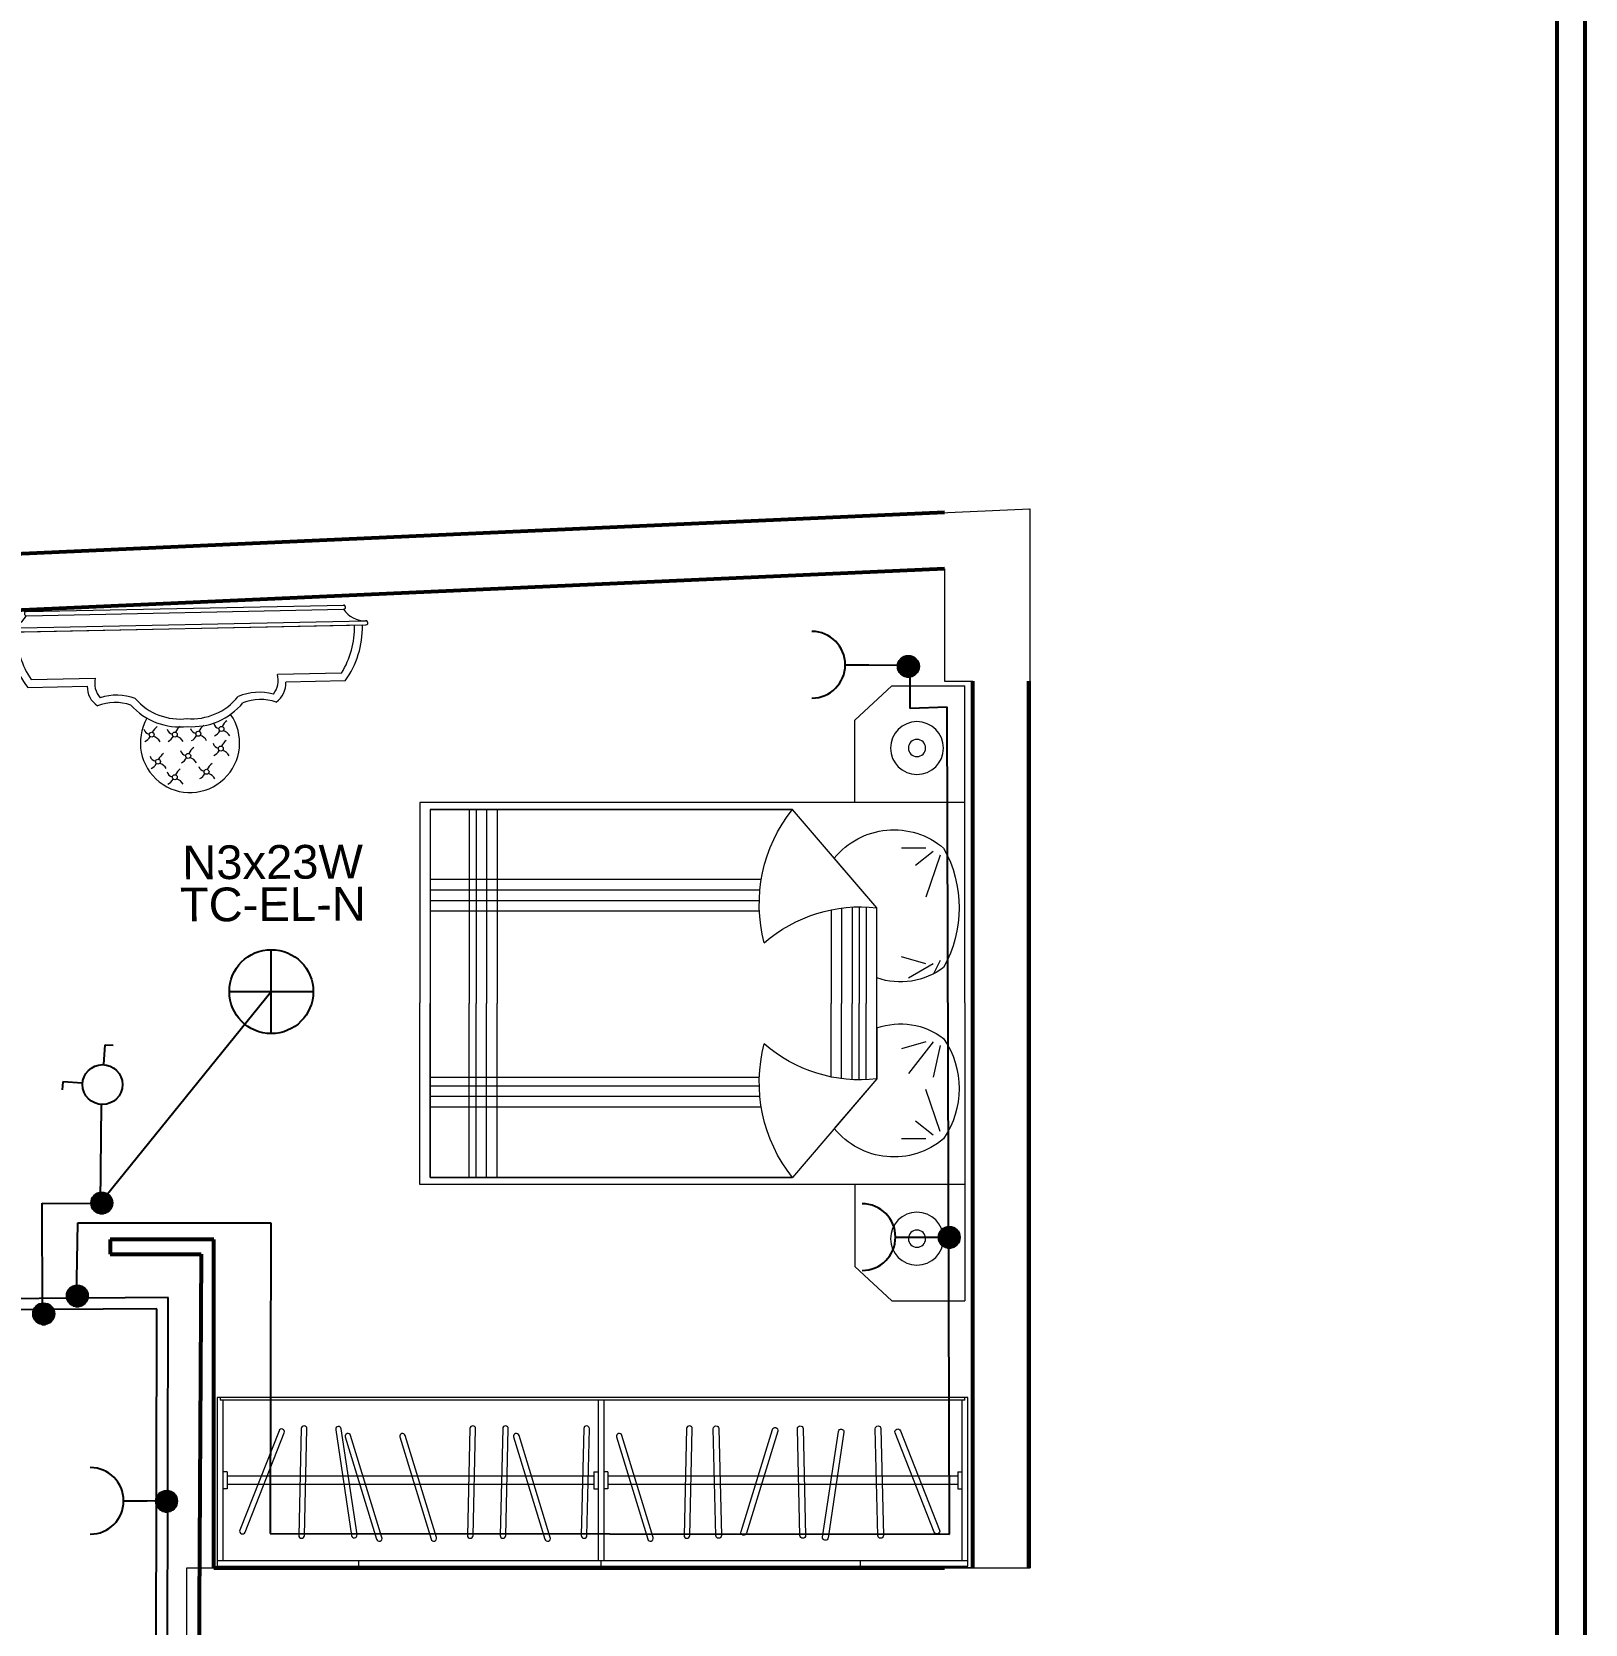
# Model space of a CAD drawing. Header units: millimetres. Extents: x -1335 to 33749, y 2338 to 5277.
# Drawn here: x 14688 to 15240, y 4144 to 4710 of the extents above; entities that cross this region are included whole.
import ezdxf
from ezdxf.enums import TextEntityAlignment as Align

# ---------------------------------------------------------------- set-up
doc = ezdxf.new("R2010")
doc.units = ezdxf.units.MM
for name, color, linetype, lineweight in [('DUVAR', 7, 'Continuous', 53), ('Linye-23', 220, 'Continuous', 25), ('tefrişler', 134, 'Continuous', 9), ('YALıTıM', 7, 'Continuous', 18), ('YESIL', 74, 'Continuous', 18)]:
    doc.layers.add(name, color=color, linetype=linetype, lineweight=lineweight)
doc.layers.add('LAMBA YAZI', color=51, linetype='Continuous')
doc.styles.add('LAMBA', font='arial.ttf', dxfattribs={"height": 12})

# ---------------------------------------------------------------- blocks, each defined once
blk = doc.blocks.new('ASJ')
at = {"layer": 'tefrişler'}
for p, q in [((7322.12, 5737.46), (7335.29, 5749.69)), ((7335.29, 5749.69), (7361.18, 5749.69)), ((7361.18, 5643.72), (7361.18, 5749.69)), ((7322.12, 5708.23), (7322.12, 5737.46)), ((7361.18, 5708.23), (7167.46, 5708.23)), ((7167.46, 5708.23), (7167.46, 5643.72)), ((7171.21, 5705.73), (7299.94, 5705.73)), ((7299.94, 5705.73), (7171.21, 5705.73)), ((7171.21, 5574.92), (7171.21, 5705.73)), ((7171.21, 5705.73), (7171.21, 5643.96)), ((7184.96, 5705.73), (7184.96, 5643.96)), ((7187.45, 5705.73), (7187.45, 5643.96)), ((7191.2, 5705.73), (7191.2, 5643.96)), ((7194.95, 5705.73), (7194.95, 5643.96)), ((7329.93, 5670.76), (7299.94, 5705.73)), ((7347.43, 5691.99), (7338.68, 5691.99)), ((7349.93, 5690.74), (7343.68, 5685.75)), ((7352.43, 5689.49), (7347.43, 5674.51)), ((7329.93, 5670.76), (7314.83, 5688.37)), ((7288.88, 5680.75), (7171.21, 5680.75)), ((7288.4, 5677), (7171.21, 5677)), ((7288.18, 5673.26), (7171.21, 5673.26)), ((7288.18, 5670.25), (7171.21, 5670.25)), ((7313.68, 5670.04), (7313.68, 5643.96)), ((7317.43, 5670.66), (7317.43, 5643.96)), ((7321.18, 5671.01), (7321.18, 5643.96)), ((7323.68, 5671.09), (7323.68, 5643.96)), ((7326.18, 5671.05), (7326.18, 5643.96)), ((7329.93, 5670.76), (7329.93, 5643.96)), ((7329.93, 5652.59), (7329.93, 5670.76)), ((7349.93, 5657.59), (7341.18, 5668.83)), ((7352.43, 5658.84), (7349.93, 5670.08)), ((7347.43, 5657.59), (7338.68, 5660.09)), ((7167.46, 5572.42), (7167.46, 5643.72)), ((7171.21, 5574.92), (7171.21, 5643.96)), ((7184.96, 5574.92), (7184.96, 5643.96)), ((7187.45, 5574.92), (7187.45, 5643.96)), ((7191.2, 5574.92), (7191.2, 5643.96)), ((7194.95, 5574.92), (7194.95, 5643.96)), ((7313.68, 5610.62), (7313.68, 5643.96)), ((7317.43, 5609.99), (7317.43, 5643.96)), ((7321.18, 5609.64), (7321.18, 5643.96)), ((7323.68, 5609.56), (7323.68, 5643.96)), ((7326.18, 5609.61), (7326.18, 5643.96)), ((7329.93, 5643.96), (7329.93, 5609.89)), ((7361.18, 5643.72), (7361.18, 5530.96)), ((7329.93, 5634.85), (7329.93, 5609.89)), ((7349.93, 5629.85), (7341.18, 5634.87)), ((7352.43, 5628.6), (7349.93, 5633.62)), ((7347.43, 5629.85), (7338.68, 5627.35)), ((7288.23, 5611.14), (7171.21, 5611.14)), ((7288.18, 5607.4), (7171.21, 5607.4)), ((7329.93, 5609.89), (7299.94, 5574.92)), ((7329.93, 5609.89), (7314.83, 5592.28)), ((7352.43, 5591.16), (7347.43, 5606.15)), ((7288.4, 5603.65), (7171.21, 5603.65)), ((7288.88, 5599.9), (7171.21, 5599.9)), ((7349.93, 5589.91), (7343.68, 5594.91)), ((7347.43, 5588.66), (7338.68, 5588.66)), ((7361.18, 5572.42), (7167.46, 5572.42)), ((7299.94, 5574.92), (7171.21, 5574.92)), ((7171.21, 5574.92), (7299.94, 5574.92)), ((7322.12, 5572.42), (7322.12, 5543.19)), ((7322.12, 5543.19), (7335.29, 5530.96)), ((7335.29, 5530.96), (7361.18, 5530.96))]:
    blk.add_line(p, q, dxfattribs=at)
for centre, radius in [((7344.23, 5727.54), 9.4), ((7344.23, 5727.54), 3.05), ((7344.23, 5553.11), 9.4), ((7344.23, 5553.11), 3.05)]:
    blk.add_circle(centre, radius, dxfattribs=at)
for centre, radius, start, end in [((7342.36, 5672.01), 54.2, 141.5224, 194.6848), ((7336.01, 5671.25), 27.24, 49.5781, 141.0673), ((7327.8, 5674.17), 31.42, 325.4341, 34.5659), ((7324.08, 5619.2), 51.89, 83.5301, 131.1562), ((7338.3, 5676.68), 25.5, 250.8425, 307.0909), ((7338.3, 5610.76), 25.5, 52.9091, 109.1575), ((7315.86, 5609.88), 43.36, 330.7029, 29.2971), ((7342.36, 5608.64), 54.2, 165.3152, 218.4776), ((7324.08, 5661.45), 51.89, 228.8438, 276.4699), ((7336.01, 5609.4), 27.24, 218.9327, 310.4219)]:
    blk.add_arc(centre, radius, start, end, dxfattribs=at)
blk = doc.blocks.new('aSDŞFJL')
at = {"layer": 'tefrişler'}
for p, q in [((66371.09, -97273.2), (66385.2, -97273.2)), ((66446.35, -97273.2), (66432.24, -97273.2)), ((66371.92, -97275.08), (66387.14, -97275.08)), ((66445.52, -97275.08), (66430.3, -97275.08)), ((66451.53, -97286.38), (66365.91, -97286.38)), ((66451.53, -97287.34), (66365.95, -97287.34)), ((66366.74, -97286.29), (66450.7, -97286.29)), ((66446.28, -97291.16), (66371.08, -97291.16)), ((66446.32, -97290.2), (66371.12, -97290.2))]:
    blk.add_line(p, q, dxfattribs=at)
for centre in [(66411.93, -97251.2), (66404.38, -97252.34), (66415.85, -97254.98), (66400.89, -97257.76), (66408.66, -97256.19), (66400.65, -97262.42), (66406.16, -97261.39), (66411.72, -97261.32), (66417.21, -97261.39)]:
    blk.add_circle(centre, 0.588, dxfattribs=at)
for centre, radius, start, end in [((66408.17, -97259.26), 11.76, 328.9395, 213.9516), ((66404.78, -97249.37), 2.67, 208.173, 252.3833), ((66407.15, -97253.2), 2.7, 114.4188, 151.3514), ((66412.34, -97248.23), 2.67, 208.173, 252.3833), ((66414.7, -97252.06), 2.7, 114.4188, 151.3514), ((66412.25, -97252.84), 1.52, 12.1914, 80.2895), ((66400.53, -97250.88), 4.22, 306.6412, 331.2281), ((66404.7, -97253.98), 1.52, 12.1914, 80.2895), ((66409.06, -97253.22), 2.67, 208.173, 252.3833), ((66411.42, -97257.05), 2.7, 114.4188, 151.3514), ((66408.08, -97249.74), 4.22, 306.6412, 331.2281), ((66416.26, -97252.01), 2.67, 208.173, 252.3833), ((66418.62, -97255.84), 2.7, 114.4188, 151.3514), ((66416.17, -97256.61), 1.52, 12.1914, 80.2895), ((66401.29, -97254.78), 2.67, 208.173, 252.3833), ((66397.04, -97256.29), 4.22, 306.6412, 331.2281), ((66403.66, -97258.62), 2.7, 114.4188, 151.3514), ((66401.2, -97259.39), 1.52, 12.1914, 80.2895), ((66404.8, -97254.73), 4.22, 306.6412, 331.2281), ((66408.97, -97257.82), 1.52, 12.1914, 80.2895), ((66412, -97253.51), 4.22, 306.6412, 331.2281), ((66401.05, -97259.45), 2.67, 208.173, 252.3833), ((66403.41, -97263.28), 2.7, 114.4188, 151.3514), ((66400.96, -97264.06), 1.52, 12.1914, 80.2895), ((66406.57, -97258.42), 2.67, 208.173, 252.3833), ((66402.31, -97259.92), 4.22, 306.6412, 331.2281), ((66408.93, -97262.25), 2.7, 114.4188, 151.3514), ((66406.48, -97263.02), 1.52, 12.1914, 80.2895), ((66412.13, -97258.34), 2.67, 208.173, 252.3833), ((66407.87, -97259.85), 4.22, 306.6412, 331.2281), ((66414.49, -97262.18), 2.7, 114.4188, 151.3514), ((66412.04, -97262.95), 1.52, 12.1914, 80.2895), ((66417.61, -97258.42), 2.67, 208.173, 252.3833), ((66413.36, -97259.92), 4.22, 306.6412, 331.2281), ((66419.98, -97262.25), 2.7, 114.4188, 151.3514), ((66417.52, -97263.02), 1.52, 12.1914, 80.2895), ((66407.23, -97278.66), 15.57, 84.5098, 139.3308), ((66407.32, -97278.98), 14.02, 83.8812, 140.3812), ((66396.79, -97260.96), 4.22, 306.6412, 331.2281), ((66410.12, -97278.98), 14.02, 39.6188, 96.1188), ((66410.21, -97278.66), 15.57, 40.6692, 95.4902), ((66390.52, -97272.94), 5.33, 123.8864, 182.793), ((66391.49, -97257.65), 11.55, 250.0788, 289.9212), ((66391.81, -97257.81), 13.11, 253.937, 291.0832), ((66425.63, -97257.81), 13.11, 248.9168, 286.063), ((66425.95, -97257.65), 11.55, 250.0788, 289.9212), ((66426.92, -97272.94), 5.33, 357.207, 56.1136), ((66388.55, -97286.26), 21.81, 143.204, 180.0676), ((66392.24, -97273.77), 5.27, 140.3542, 194.3906), ((66425.2, -97273.77), 5.27, 345.6094, 39.6458), ((66428.89, -97286.26), 21.81, 359.9324, 36.796), ((66389.29, -97286.27), 20.66, 147.1989, 180.0504), ((66428.15, -97286.27), 20.66, 359.9496, 32.8011), ((66365.91, -97286.86), 0.478, 90.7177, 274.7796), ((66366.05, -97293.25), 5.91, 30.9883, 90.9448), ((66451.39, -97293.25), 5.91, 89.0552, 149.0117), ((66451.53, -97286.86), 0.478, 265.2204, 89.2823), ((66371.12, -97290.68), 0.478, 90.7177, 274.7796), ((66446.32, -97290.68), 0.478, 265.2204, 89.2823)]:
    blk.add_arc(centre, radius, start, end, dxfattribs=at)
blk = doc.blocks.new('asdfkn')
at = {"layer": 'tefrişler'}
for p, q in [((83174.29, -89718.72), (83174.29, -89719.72)), ((83439.09, -89719.72), (83174.29, -89719.72)), ((83175.29, -89719.72), (83175.29, -89776.72)), ((83308.69, -89719.72), (83308.69, -89776.72)), ((83308.69, -89719.72), (83308.69, -89776.72)), ((83310.69, -89719.72), (83310.69, -89776.72)), ((83310.69, -89719.72), (83310.69, -89776.72)), ((83438.09, -89776.72), (83438.09, -89719.72)), ((83439.09, -89719.72), (83439.09, -89718.72)), ((83176.79, -89745.22), (83175.29, -89745.22)), ((83176.79, -89745.22), (83176.79, -89751.22)), ((83307.19, -89746.72), (83176.79, -89746.72)), ((83307.19, -89745.22), (83307.19, -89751.22)), ((83307.19, -89745.22), (83308.69, -89745.22)), ((83312.19, -89745.22), (83310.69, -89745.22)), ((83312.19, -89745.22), (83312.19, -89751.22)), ((83436.59, -89746.72), (83312.19, -89746.72)), ((83436.59, -89745.22), (83436.59, -89751.22)), ((83436.59, -89745.22), (83438.09, -89745.22)), ((83176.79, -89751.22), (83175.29, -89751.22)), ((83307.19, -89749.72), (83176.79, -89749.72)), ((83307.19, -89751.22), (83308.69, -89751.22)), ((83312.19, -89751.22), (83310.69, -89751.22)), ((83436.59, -89749.72), (83312.19, -89749.72)), ((83436.59, -89751.22), (83438.09, -89751.22)), ((83173.29, -89776.72), (83440.09, -89776.72)), ((83223.49, -89776.72), (83223.49, -89778.72)), ((83309.69, -89776.72), (83309.69, -89778.72)), ((83309.69, -89776.72), (83309.69, -89778.72)), ((83401.89, -89776.72), (83401.89, -89778.72))]:
    blk.add_line(p, q, dxfattribs=at)
blk.add_lwpolyline([(83173.29, -89778.72), (83440.09, -89778.72), (83440.09, -89718.72), (83173.29, -89718.72)], close=True, dxfattribs=at)
for points in [[(83181.31, -89765.89, 0.414214), (83181.88, -89767.19, 0.414214), (83183.17, -89766.63), (83197.1, -89731.27, 0.414214), (83196.53, -89729.97, 0.414214), (83195.24, -89730.54)], [(83202.26, -89767.78, 0.414214), (83203.24, -89768.81, 0.414214), (83204.26, -89767.83), (83205.15, -89729.84, 0.414214), (83204.18, -89728.82, 0.414214), (83203.15, -89729.79)], [(83220.99, -89767.77, 0.414214), (83222.12, -89768.61, 0.414214), (83222.97, -89767.48), (83217.36, -89729.89, 0.414214), (83216.22, -89729.05, 0.414214), (83215.38, -89730.19)], [(83229.91, -89769.12, 0.414214), (83231.16, -89769.78, 0.414214), (83231.82, -89768.53), (83220.69, -89732.2, 0.414214), (83219.44, -89731.54, 0.414214), (83218.77, -89732.78)], [(83249.31, -89769.12, 0.414214), (83250.56, -89769.78, 0.414214), (83251.23, -89768.53), (83240.09, -89732.2, 0.414214), (83238.84, -89731.54, 0.414214), (83238.18, -89732.78)], [(83262.23, -89767.78, 0.414214), (83263.21, -89768.81, 0.414214), (83264.23, -89767.83), (83265.12, -89729.84, 0.414214), (83264.15, -89728.82, 0.414214), (83263.12, -89729.79)], [(83273.87, -89767.78, 0.414214), (83274.84, -89768.81, 0.414214), (83275.87, -89767.83), (83276.76, -89729.84, 0.414214), (83275.78, -89728.82, 0.414214), (83274.76, -89729.79)], [(83289.78, -89769.12, 0.414214), (83291.03, -89769.78, 0.414214), (83291.69, -89768.53), (83280.56, -89732.2, 0.414214), (83279.31, -89731.54, 0.414214), (83278.64, -89732.78)], [(83302.7, -89767.78, 0.414214), (83303.67, -89768.81, 0.414214), (83304.7, -89767.83), (83305.59, -89729.84, 0.414214), (83304.61, -89728.82, 0.414214), (83303.59, -89729.79)], [(83326.35, -89769.12, 0.414214), (83327.6, -89769.78, 0.414214), (83328.26, -89768.53), (83317.13, -89732.2, 0.414214), (83315.88, -89731.54, 0.414214), (83315.21, -89732.78)], [(83339.26, -89767.78, 0.414214), (83340.24, -89768.81, 0.414214), (83341.26, -89767.83), (83342.16, -89729.84, 0.414214), (83341.18, -89728.82, 0.414214), (83340.16, -89729.79)], [(83352.5, -89767.78, -0.414214), (83351.53, -89768.81, -0.414214), (83350.51, -89767.83), (83349.61, -89729.84, -0.414214), (83350.59, -89728.82, -0.414214), (83351.61, -89729.79)], [(83361.42, -89767.03, -0.414214), (83360.17, -89767.69, -0.414214), (83359.5, -89766.44), (83370.64, -89730.11, -0.414214), (83371.89, -89729.45, -0.414214), (83372.55, -89730.7)], [(83382.43, -89767.78, -0.414214), (83381.45, -89768.81, -0.414214), (83380.43, -89767.83), (83379.53, -89729.84, -0.414214), (83380.51, -89728.82, -0.414214), (83381.53, -89729.79)], [(83390.47, -89768.67, -0.414214), (83389.34, -89769.51, -0.414214), (83388.49, -89768.37), (83394.1, -89730.79, -0.414214), (83395.24, -89729.95, -0.414214), (83396.08, -89731.08)], [(83410.11, -89767.78, -0.414214), (83409.14, -89768.81, -0.414214), (83408.11, -89767.83), (83407.22, -89729.84, -0.414214), (83408.2, -89728.82, -0.414214), (83409.22, -89729.79)], [(83430.06, -89765.89, -0.414214), (83429.5, -89767.19, -0.414214), (83428.2, -89766.63), (83414.27, -89731.27, -0.414214), (83414.84, -89729.97, -0.414214), (83416.13, -89730.54)]]:
    blk.add_lwpolyline(points, format="xyb", close=True, dxfattribs=at)

msp = doc.modelspace()

# ---------------------------------------------------------------- linework, layer by layer
at = {"color": 1, "ltscale": 10}
for p, q in [((14976.97, 4485.47), (14985.39, 4485.47)), ((14994.83, 4282.01), (15003.24, 4282.01)), ((14720.41, 4188.22), (14728.83, 4188.22))]:
    msp.add_line(p, q, dxfattribs=at)
for p, q in [((14995.65, 4484.94), (15003.22, 4484.94)), ((14995.65, 4484.71), (15003.22, 4484.71)), ((14995.66, 4485.18), (15003.21, 4485.18)), ((14995.67, 4484.47), (15003.2, 4484.47)), ((14995.68, 4485.42), (15003.19, 4485.42)), ((14995.71, 4484.23), (15003.17, 4484.23)), ((14995.73, 4485.65), (15003.15, 4485.65)), ((14995.75, 4484), (15003.12, 4484)), ((14995.78, 4485.89), (15003.09, 4485.89)), ((14995.82, 4483.76), (15003.05, 4483.76)), ((14995.86, 4486.13), (15003.02, 4486.13)), ((14995.9, 4483.52), (15002.97, 4483.52)), ((14995.95, 4486.37), (15002.93, 4486.37)), ((14996.06, 4486.6), (15002.82, 4486.6)), ((14996.19, 4486.84), (15002.69, 4486.84)), ((14996.34, 4487.08), (15002.53, 4487.08)), ((14996.52, 4487.31), (15002.35, 4487.31)), ((14996.74, 4487.55), (15002.14, 4487.55)), ((14996.99, 4487.79), (15001.88, 4487.79)), ((14997.3, 4488.02), (15001.57, 4488.02)), ((14997.7, 4488.26), (15001.17, 4488.26)), ((14998.27, 4488.5), (15000.6, 4488.5)), ((14996, 4483.29), (15002.87, 4483.29)), ((14996.13, 4483.05), (15002.75, 4483.05)), ((14996.27, 4482.81), (15002.6, 4482.81)), ((14996.44, 4482.58), (15002.43, 4482.58)), ((14996.64, 4482.34), (15002.24, 4482.34)), ((14996.87, 4482.1), (15002, 4482.1)), ((14997.16, 4481.87), (15001.72, 4481.87)), ((14997.51, 4481.63), (15001.36, 4481.63)), ((14997.98, 4481.39), (15000.89, 4481.39)), ((14998.81, 4481.16), (15000.07, 4481.16)), ((14713.4, 4343.3), (14713.89, 4350.39)), ((14713.89, 4350.39), (14716.72, 4350.2)), ((14698.75, 4337.18), (14698.56, 4334.35)), ((14705.84, 4336.7), (14698.75, 4337.18)), ((14709.96, 4296.75), (14715.36, 4296.75)), ((14710.21, 4296.98), (14715.1, 4296.98)), ((14710.52, 4297.22), (14714.79, 4297.22)), ((14710.92, 4297.46), (14714.39, 4297.46)), ((14711.49, 4297.69), (14713.82, 4297.69)), ((14708.87, 4294.14), (14716.45, 4294.14)), ((14708.87, 4293.9), (14712.64, 4293.9)), ((14708.88, 4294.38), (14716.43, 4294.38)), ((14708.89, 4293.67), (14716.42, 4293.67)), ((14708.91, 4294.62), (14716.41, 4294.62)), ((14708.93, 4293.43), (14716.39, 4293.43)), ((14708.95, 4294.85), (14716.37, 4294.85)), ((14708.98, 4293.19), (14716.34, 4293.19)), ((14709, 4295.09), (14716.31, 4295.09)), ((14709.04, 4292.96), (14716.27, 4292.96)), ((14709.08, 4295.33), (14716.24, 4295.33)), ((14709.12, 4292.72), (14716.19, 4292.72)), ((14709.17, 4295.56), (14716.15, 4295.56)), ((14709.23, 4292.48), (14716.09, 4292.48)), ((14709.28, 4295.8), (14716.04, 4295.8)), ((14709.35, 4292.25), (14715.97, 4292.25)), ((14709.41, 4296.04), (14715.91, 4296.04)), ((14709.49, 4292.01), (14715.82, 4292.01)), ((14709.56, 4296.27), (14715.75, 4296.27)), ((14709.66, 4291.77), (14715.66, 4291.77)), ((14709.74, 4296.51), (14715.57, 4296.51)), ((14709.86, 4291.54), (14715.46, 4291.54)), ((14710.09, 4291.3), (14715.22, 4291.3)), ((14710.38, 4291.06), (14714.94, 4291.06)), ((14713.22, 4293.9), (14716.44, 4293.9)), ((14710.73, 4290.83), (14714.58, 4290.83)), ((14711.2, 4290.59), (14714.11, 4290.59)), ((14712.03, 4290.35), (14713.29, 4290.35)), ((15012.76, 4285.54), (15015.09, 4285.54)), ((15010.14, 4281.99), (15017.72, 4281.99)), ((15010.14, 4281.75), (15017.71, 4281.75)), ((15010.15, 4282.22), (15017.71, 4282.22)), ((15010.16, 4281.51), (15017.69, 4281.51)), ((15010.18, 4282.46), (15017.68, 4282.46)), ((15010.2, 4281.27), (15017.66, 4281.27)), ((15010.22, 4282.7), (15017.64, 4282.7)), ((15010.25, 4281.04), (15017.61, 4281.04)), ((15010.27, 4282.93), (15017.58, 4282.93)), ((15010.31, 4280.8), (15017.54, 4280.8)), ((15010.35, 4283.17), (15017.51, 4283.17)), ((15010.4, 4280.56), (15017.46, 4280.56)), ((15010.44, 4283.41), (15017.42, 4283.41)), ((15010.5, 4280.33), (15017.36, 4280.33)), ((15010.55, 4283.64), (15017.31, 4283.64)), ((15010.62, 4280.09), (15017.24, 4280.09)), ((15010.68, 4283.88), (15017.18, 4283.88)), ((15010.76, 4279.85), (15017.1, 4279.85)), ((15010.83, 4284.12), (15017.02, 4284.12)), ((15011.01, 4284.35), (15016.84, 4284.35)), ((15011.23, 4284.59), (15016.63, 4284.59)), ((15011.48, 4284.83), (15016.37, 4284.83)), ((15011.8, 4285.06), (15016.06, 4285.06)), ((15012.19, 4285.3), (15015.66, 4285.3)), ((15010.93, 4279.62), (15016.93, 4279.62)), ((15011.13, 4279.38), (15016.73, 4279.38)), ((15011.36, 4279.14), (15016.49, 4279.14)), ((15011.65, 4278.91), (15016.21, 4278.91)), ((15012, 4278.67), (15015.85, 4278.67)), ((15012.48, 4278.43), (15015.38, 4278.43)), ((15013.3, 4278.2), (15014.56, 4278.2)), ((14700.58, 4262.82), (14707.34, 4262.82)), ((14700.71, 4263.06), (14707.21, 4263.06)), ((14700.86, 4263.29), (14707.05, 4263.29)), ((14701.04, 4263.53), (14706.87, 4263.53)), ((14701.26, 4263.77), (14706.66, 4263.77)), ((14701.51, 4264), (14706.4, 4264)), ((14701.82, 4264.24), (14706.09, 4264.24)), ((14702.22, 4264.48), (14705.69, 4264.48)), ((14702.79, 4264.71), (14705.12, 4264.71)), ((14689.09, 4257.14), (14694.92, 4257.14)), ((14689.31, 4257.38), (14694.71, 4257.38)), ((14689.56, 4257.61), (14694.45, 4257.61)), ((14689.87, 4257.85), (14694.14, 4257.85)), ((14690.27, 4258.09), (14693.74, 4258.09)), ((14690.84, 4258.32), (14693.17, 4258.32)), ((14700.17, 4261.16), (14707.74, 4261.16)), ((14700.17, 4260.92), (14707.74, 4260.92)), ((14700.18, 4261.4), (14707.73, 4261.4)), ((14700.19, 4260.69), (14707.72, 4260.69)), ((14700.2, 4261.63), (14707.71, 4261.63)), ((14700.22, 4260.45), (14707.69, 4260.45)), ((14700.24, 4261.87), (14707.67, 4261.87)), ((14700.27, 4260.21), (14707.64, 4260.21)), ((14700.3, 4262.11), (14707.61, 4262.11)), ((14700.34, 4259.98), (14707.57, 4259.98)), ((14700.37, 4262.34), (14707.54, 4262.34)), ((14700.42, 4259.74), (14707.49, 4259.74)), ((14700.47, 4262.58), (14707.45, 4262.58)), ((14700.52, 4259.5), (14707.39, 4259.5)), ((14700.64, 4259.27), (14707.27, 4259.27)), ((14700.79, 4259.03), (14707.12, 4259.03)), ((14700.96, 4258.79), (14706.95, 4258.79)), ((14701.16, 4258.56), (14706.76, 4258.56)), ((14701.39, 4258.32), (14706.52, 4258.32)), ((14701.68, 4258.08), (14706.24, 4258.08)), ((14702.03, 4257.85), (14705.88, 4257.85)), ((14702.5, 4257.61), (14705.41, 4257.61)), ((14703.33, 4257.37), (14704.59, 4257.37)), ((14688.22, 4254.77), (14695.79, 4254.77)), ((14688.22, 4254.54), (14691.98, 4254.54)), ((14688.23, 4255.01), (14695.78, 4255.01)), ((14688.24, 4254.3), (14695.77, 4254.3)), ((14688.25, 4255.25), (14695.76, 4255.25)), ((14688.28, 4254.06), (14695.74, 4254.06)), ((14688.3, 4255.48), (14695.72, 4255.48)), ((14688.33, 4253.82), (14695.69, 4253.82)), ((14688.35, 4255.72), (14695.66, 4255.72)), ((14688.39, 4253.59), (14695.62, 4253.59)), ((14688.43, 4255.96), (14695.59, 4255.96)), ((14688.47, 4253.35), (14695.54, 4253.35)), ((14688.52, 4256.19), (14695.5, 4256.19)), ((14688.57, 4253.11), (14695.44, 4253.11)), ((14688.63, 4256.43), (14695.39, 4256.43)), ((14688.7, 4252.88), (14695.32, 4252.88)), ((14688.76, 4256.67), (14695.26, 4256.67)), ((14688.84, 4252.64), (14695.17, 4252.64)), ((14688.91, 4256.9), (14695.1, 4256.9)), ((14689.01, 4252.4), (14695.01, 4252.4)), ((14689.21, 4252.17), (14694.81, 4252.17)), ((14689.44, 4251.93), (14694.57, 4251.93)), ((14689.73, 4251.69), (14694.29, 4251.69)), ((14690.08, 4251.46), (14693.93, 4251.46)), ((14692.57, 4254.54), (14695.79, 4254.54)), ((14690.55, 4251.22), (14693.46, 4251.22)), ((14691.38, 4250.98), (14692.64, 4250.98)), ((14732.02, 4189.11), (14739.33, 4189.11)), ((14732.1, 4189.35), (14739.26, 4189.35)), ((14732.19, 4189.58), (14739.17, 4189.58)), ((14732.3, 4189.82), (14739.06, 4189.82)), ((14732.43, 4190.06), (14738.93, 4190.06)), ((14732.58, 4190.29), (14738.77, 4190.29)), ((14732.76, 4190.53), (14738.59, 4190.53)), ((14732.98, 4190.77), (14738.38, 4190.77)), ((14733.23, 4191), (14738.12, 4191)), ((14733.54, 4191.24), (14737.81, 4191.24)), ((14733.94, 4191.48), (14737.41, 4191.48)), ((14734.51, 4191.71), (14736.84, 4191.71)), ((14731.89, 4188.16), (14739.46, 4188.16)), ((14731.89, 4187.93), (14739.46, 4187.93)), ((14731.9, 4188.4), (14739.45, 4188.4)), ((14731.91, 4187.69), (14739.44, 4187.69)), ((14731.93, 4188.64), (14739.43, 4188.64)), ((14731.95, 4187.45), (14739.41, 4187.45)), ((14731.97, 4188.87), (14739.39, 4188.87)), ((14732, 4187.22), (14739.36, 4187.22)), ((14732.06, 4186.98), (14739.29, 4186.98)), ((14732.14, 4186.74), (14739.21, 4186.74)), ((14732.25, 4186.51), (14739.11, 4186.51)), ((14732.37, 4186.27), (14738.99, 4186.27)), ((14732.51, 4186.03), (14738.84, 4186.03)), ((14732.68, 4185.8), (14738.68, 4185.8)), ((14732.88, 4185.56), (14738.48, 4185.56)), ((14733.11, 4185.32), (14738.24, 4185.32)), ((14733.4, 4185.09), (14737.96, 4185.09)), ((14733.75, 4184.85), (14737.6, 4184.85)), ((14734.22, 4184.61), (14737.13, 4184.61)), ((14735.05, 4184.38), (14736.31, 4184.38))]:
    msp.add_line(p, q)
at = {"color": 2}
for p, q in [((14772.93, 4354.34), (14772.93, 4384.17)), ((14758.01, 4369.26), (14787.85, 4369.26))]:
    msp.add_line(p, q, dxfattribs=at)
for centre, radius in [((14999.44, 4484.89), 3.79), ((14712.92, 4336.22), 7.1), ((14712.66, 4294.09), 3.79), ((15013.93, 4281.93), 3.79), ((14703.96, 4261.11), 3.79), ((14692.01, 4254.72), 3.79), ((14735.68, 4188.11), 3.79)]:
    msp.add_circle(centre, radius)
msp.add_circle((14772.93, 4369.26), 14.92, dxfattribs=at)
at = {"linetype": 'ByBlock'}
for centre in [(14965.14, 4485.47), (14983, 4282.01), (14708.58, 4188.22)]:
    msp.add_arc(centre, 11.84, 270, 90, dxfattribs=at)
at = {"layer": 'DUVAR'}
for p, q in [((15042.28, 4540.97), (15042.28, 4540.97)), ((15012.28, 4539.63), (14627.15, 4522.39)), ((15012.28, 4519.61), (14627.15, 4502.37)), ((15022.28, 4164.36), (15022.28, 4479.63)), ((15042.28, 4164.36), (15042.28, 4479.63)), ((14752.46, 4281.13), (14715.64, 4281.13)), ((14715.64, 4281.13), (14715.64, 4275.98)), ((14752.46, 4164.36), (14752.46, 4281.13)), ((14715.64, 4275.98), (14747.97, 4275.98)), ((14747.97, 4275.98), (14746.22, 3938.8)), ((14752.46, 4164.36), (15012.28, 4164.36))]:
    msp.add_line(p, q, dxfattribs=at)
at = {"layer": 'DUVAR', "color": 0}
for p, q in [((14762.46, 4164.36), (15012.28, 4164.36)), ((15012.28, 4164.36), (14762.46, 4164.36))]:
    msp.add_line(p, q, dxfattribs=at)
at = {"layer": 'DUVAR'}
msp.add_lwpolyline([(15240.03, 5276.58), (14125.36, 5276.58), (14125.36, 2376.9), (15240.03, 2376.9)], close=True, dxfattribs=at)
for points in [[(14135.36, 5266.58), (14135.36, 2386.9), (15230.03, 2386.9), (15230.03, 5266.58), (14135.36, 5266.58)], [(15042.28, 4479.63), (15042.28, 4164.36)]]:
    msp.add_lwpolyline(points, dxfattribs=at)
at = {"layer": 'Linye-23'}
for p, q in [((14985.27, 4485.47), (15000.1, 4485.33)), ((15000.1, 4485.33), (14999.97, 4483.41)), ((15000.03, 4469.93), (15000.03, 4483.54)), ((15013.23, 4470.35), (15000.03, 4469.93)), ((15014.08, 4176.35), (15013.23, 4470.35)), ((14772.91, 4369.21), (14712.15, 4294.12)), ((14712.17, 4294.14), (14712.55, 4329.11)), ((14691.59, 4256.16), (14691.44, 4294.02)), ((14691.44, 4294.02), (14712.79, 4293.94)), ((14703.65, 4260.39), (14704.18, 4287.11)), ((14704.18, 4287.11), (14772.76, 4287.11)), ((14772.76, 4287.11), (14772.54, 4176.64)), ((15003.17, 4281.97), (15013.75, 4281.97)), ((14736.21, 4260.56), (14601.41, 4259.4)), ((14702.54, 4261.18), (14702.54, 4261.2)), ((14702.54, 4261.2), (14702.54, 4261.2)), ((14735.81, 3989.45), (14736.21, 4260.56)), ((14732.2, 4256.53), (14596.41, 4255.5)), ((14731.81, 3989.45), (14732.2, 4256.53)), ((14728.51, 4188.22), (14736.21, 4188.35)), ((14732.84, 4188.54), (14736.08, 4188.51)), ((14772.54, 4176.64), (15014.08, 4176.35))]:
    msp.add_line(p, q, dxfattribs=at)
at = {"layer": 'YALıTıM'}
msp.add_lwpolyline([(14625.64, 4281.13), (14587.15, 4281.13), (14587.15, 4489.7), (14627.15, 4489.7), (14627.15, 4502.37), (15012.28, 4519.61), (15012.28, 4479.63), (15022.28, 4479.63), (15022.28, 4164.36), (14752.46, 4164.36), (14752.46, 4281.13), (14715.64, 4281.13)], dxfattribs=at)
at = {"layer": 'YESIL'}
msp.add_lwpolyline([(14567.43, 4519.64), (15042.56, 4540.91), (15042.56, 4164.3), (14742.74, 4164.3), (14742.74, 3661.43), (14912.74, 3661.43), (14912.74, 3816.26), (15042.56, 3816.26), (15042.56, 3172.44), (14353.17, 3198.84), (14318.11, 4314.3), (14567.43, 4314.3)], close=True, dxfattribs=at)

# ---------------------------------------------------------------- block references
at = {"layer": 'DUVAR', "color": 1, "xscale": 1.49999999999963, "yscale": 1.49999999999963, "zscale": 1.49999999999963, "rotation": 181.1729928535055}
msp.add_blockref('aSDŞFJL', (117321.91, -139361.45), dxfattribs=at)
at = {"layer": 'DUVAR'}
msp.add_blockref('asdfkn', (-68419.57, 93943.71), dxfattribs=at)
at = {"layer": 'tefrişler', "xscale": -1, "rotation": 180.000001624171}
msp.add_blockref('ASJ', (7658.25, 10008.97), dxfattribs=at)

# ---------------------------------------------------------------- texts
at = {"layer": 'LAMBA YAZI', "style": 'LAMBA'}
for s, p in [('N3x23W ', (14775.75, 4409.37)), ('TC-EL-N ', (14775.83, 4394.37))]:
    msp.add_text(s, height=12, rotation=0.3049, dxfattribs=at).set_placement(p, align=Align.CENTER)

doc.saveas('drawing.dxf')
